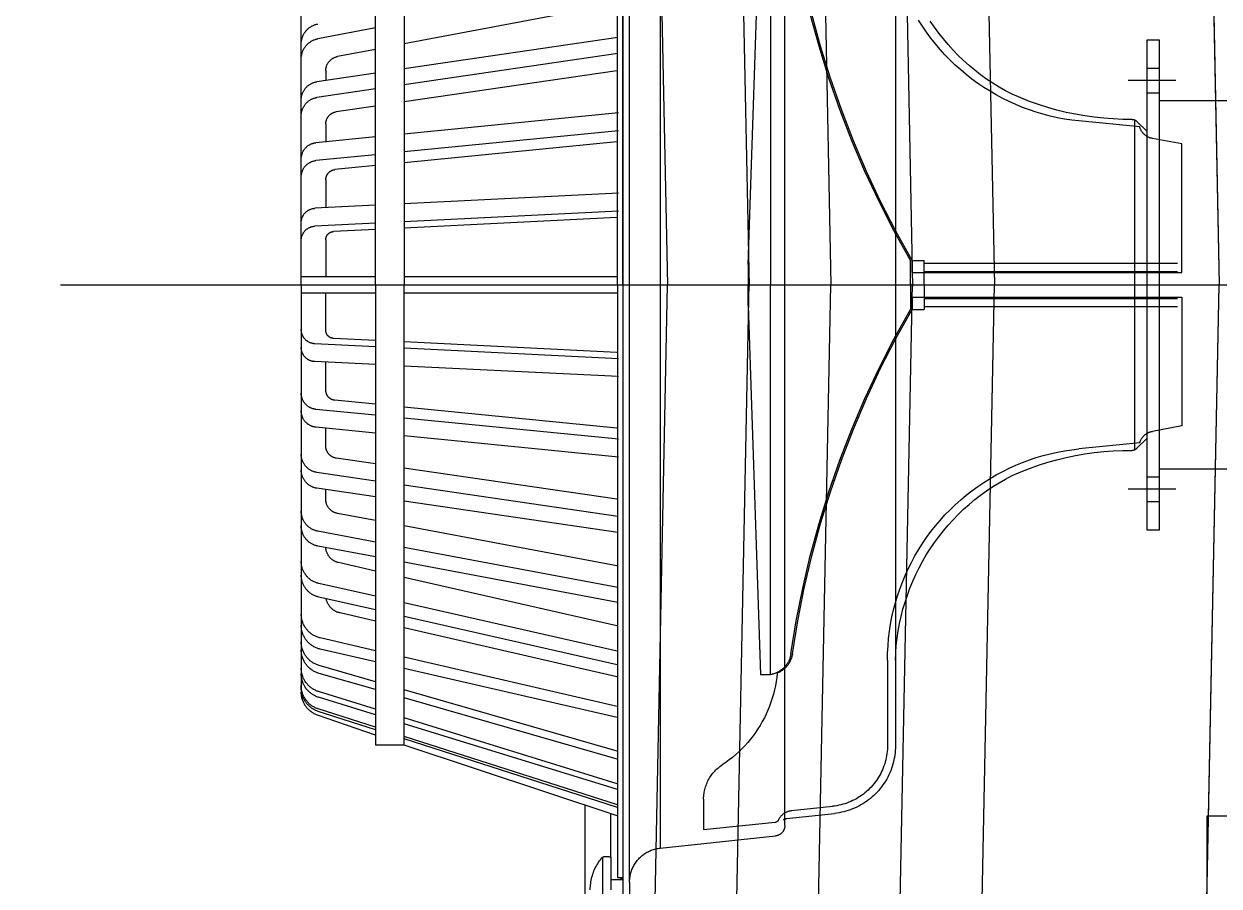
# Model space of a CAD drawing. Header units: centimetres. Extents: x 26569 to 160723, y -3143 to 14565.
# Drawn here: x 45809.12 to 45823.74, y 443.04 to 453.59 of the extents above; entities that cross this region are included whole.
import ezdxf

# ---------------------------------------------------------------- set-up
doc = ezdxf.new("R2010")
doc.units = ezdxf.units.CM
doc.header["$LTSCALE"] = 100
doc.linetypes.add('HIDDEN', pattern=[9.525, 6.35, -3.175])
for name, color, linetype in [('A-ELEV-01', 255, 'Continuous'), ('A-WALL-INSL', 249, 'Continuous'), ('A-WALL-SNWPNL', 200, 'Continuous'), ('K_TRAPEZ ÇATI', 114, 'Continuous'), ('M-PIPE', 235, 'Continuous'), ('S-STEL', 3, 'Continuous')]:
    doc.layers.add(name, color=color, linetype=linetype)
doc.linetypes.add('BATTING', pattern='A,0.00254,-2.54,[134,ltypeshp.shx,S=2.54,R=0,X=-2.54,Y=0],-5.08,[134,ltypeshp.shx,S=2.54,R=180,X=2.54,Y=0],-2.54', length=10.16254)

# ---------------------------------------------------------------- blocks, each defined once
blk = doc.blocks.new('SYPHONKES')
at = {"ltscale": 0.1}
blk.add_lwpolyline([(0, 27.038), (0, -2.482)], dxfattribs=at)
at = {"linetype": 'ByBlock', "lineweight": -2}
for points in [[(0.002, 21.149), (-9.959, 21.149)], [(-5.895, 21.149), (-5.913, 21.149), (-5.93, 21.148), (-5.947, 21.147), (-5.964, 21.144), (-5.982, 21.142), (-5.999, 21.138), (-6.015, 21.135), (-6.032, 21.13), (-6.049, 21.125), (-6.065, 21.12), (-6.081, 21.113), (-6.097, 21.107), (-6.113, 21.099), (-6.129, 21.092), (-6.144, 21.083), (-6.159, 21.074), (-6.173, 21.065), (-6.187, 21.055), (-6.201, 21.045), (-6.215, 21.034), (-6.228, 21.023), (-6.241, 21.011), (-6.253, 20.999), (-6.265, 20.986), (-6.276, 20.973), (-6.287, 20.96), (-6.298, 20.946), (-6.308, 20.932), (-6.318, 20.917), (-6.327, 20.903), (-6.335, 20.888), (-6.343, 20.872), (-6.351, 20.857), (-6.358, 20.841), (-6.364, 20.825), (-6.37, 20.808), (-6.375, 20.792), (-6.38, 20.775), (-6.384, 20.758), (-6.387, 20.741)], [(-5.531, 21.149), (-5.548, 21.149), (-5.565, 21.148), (-5.583, 21.147), (-5.6, 21.144), (-5.617, 21.142), (-5.634, 21.138), (-5.651, 21.135), (-5.668, 21.13), (-5.684, 21.125), (-5.701, 21.12), (-5.717, 21.113), (-5.733, 21.107), (-5.748, 21.099), (-5.764, 21.092), (-5.779, 21.083), (-5.794, 21.074), (-5.809, 21.065), (-5.823, 21.055), (-5.837, 21.045), (-5.85, 21.034), (-5.863, 21.023), (-5.876, 21.011), (-5.888, 20.999), (-5.9, 20.986), (-5.912, 20.973), (-5.923, 20.96), (-5.933, 20.946), (-5.943, 20.932), (-5.953, 20.917), (-5.962, 20.903), (-5.97, 20.888), (-5.979, 20.872), (-5.986, 20.857), (-5.993, 20.841), (-5.999, 20.825), (-6.005, 20.808), (-6.01, 20.792), (-6.015, 20.775), (-6.019, 20.758), (-6.023, 20.741)], [(-4.526, 21.149), (-4.541, 21.149), (-4.557, 21.148), (-4.572, 21.147), (-4.588, 21.145), (-4.603, 21.142), (-4.619, 21.139), (-4.634, 21.136), (-4.649, 21.132), (-4.664, 21.127), (-4.679, 21.122), (-4.694, 21.117), (-4.708, 21.111), (-4.722, 21.104), (-4.736, 21.097), (-4.75, 21.089), (-4.763, 21.081), (-4.777, 21.073), (-4.789, 21.064), (-4.802, 21.054), (-4.814, 21.045), (-4.826, 21.034), (-4.837, 21.024), (-4.849, 21.013), (-4.859, 21.001), (-4.87, 20.99), (-4.879, 20.977), (-4.889, 20.965), (-4.898, 20.952), (-4.907, 20.939), (-4.915, 20.926), (-4.922, 20.912), (-4.93, 20.898), (-4.936, 20.884), (-4.942, 20.87), (-4.948, 20.855), (-4.953, 20.84), (-4.958, 20.825), (-4.962, 20.81), (-4.966, 20.795), (-4.969, 20.78), (-4.971, 20.764)], [(-4.139, 21.149), (-4.155, 21.149), (-4.171, 21.148), (-4.186, 21.147), (-4.202, 21.145), (-4.217, 21.142), (-4.233, 21.139), (-4.248, 21.136), (-4.263, 21.132), (-4.278, 21.127), (-4.293, 21.122), (-4.308, 21.117), (-4.322, 21.111), (-4.336, 21.104), (-4.35, 21.097), (-4.364, 21.089), (-4.377, 21.081), (-4.39, 21.073), (-4.403, 21.064), (-4.416, 21.054), (-4.428, 21.045), (-4.44, 21.034), (-4.451, 21.024), (-4.462, 21.013), (-4.473, 21.001), (-4.483, 20.99), (-4.493, 20.977), (-4.503, 20.965), (-4.512, 20.952), (-4.52, 20.939), (-4.529, 20.926), (-4.536, 20.912), (-4.543, 20.898), (-4.55, 20.884), (-4.556, 20.87), (-4.562, 20.855), (-4.567, 20.84), (-4.572, 20.825), (-4.576, 20.81), (-4.58, 20.795), (-4.583, 20.78), (-4.585, 20.764)], [(-3.08, 21.149), (-3.094, 21.149), (-3.108, 21.148), (-3.121, 21.147), (-3.135, 21.145), (-3.148, 21.143), (-3.162, 21.141), (-3.175, 21.138), (-3.189, 21.134), (-3.202, 21.13), (-3.215, 21.126), (-3.227, 21.121), (-3.24, 21.116), (-3.253, 21.11), (-3.265, 21.104), (-3.277, 21.098), (-3.289, 21.091), (-3.3, 21.083), (-3.312, 21.076), (-3.323, 21.067), (-3.333, 21.059), (-3.344, 21.05), (-3.354, 21.041), (-3.364, 21.031), (-3.373, 21.021), (-3.383, 21.011), (-3.391, 21.001), (-3.4, 20.99), (-3.408, 20.979), (-3.416, 20.967), (-3.423, 20.956), (-3.43, 20.944), (-3.436, 20.932), (-3.442, 20.92), (-3.448, 20.907), (-3.453, 20.894), (-3.458, 20.882), (-3.462, 20.869), (-3.466, 20.855), (-3.47, 20.842), (-3.473, 20.829), (-3.475, 20.815), (-3.477, 20.802), (-3.479, 20.788)], [(-2.643, 21.149), (-2.656, 21.149), (-2.67, 21.148), (-2.684, 21.147), (-2.697, 21.145), (-2.711, 21.143), (-2.724, 21.141), (-2.738, 21.138), (-2.751, 21.134), (-2.764, 21.13), (-2.777, 21.126), (-2.79, 21.121), (-2.803, 21.116), (-2.815, 21.11), (-2.827, 21.104), (-2.839, 21.098), (-2.851, 21.091), (-2.863, 21.083), (-2.874, 21.076), (-2.885, 21.067), (-2.896, 21.059), (-2.906, 21.05), (-2.917, 21.041), (-2.926, 21.031), (-2.936, 21.021), (-2.945, 21.011), (-2.954, 21.001), (-2.962, 20.99), (-2.97, 20.979), (-2.978, 20.967), (-2.985, 20.956), (-2.992, 20.944), (-2.999, 20.932), (-3.005, 20.92), (-3.01, 20.907), (-3.016, 20.894), (-3.02, 20.882), (-3.025, 20.869), (-3.029, 20.855), (-3.032, 20.842), (-3.035, 20.829), (-3.037, 20.815), (-3.04, 20.802), (-3.041, 20.788)], [(-1.524, 21.149), (-1.536, 21.149), (-1.548, 21.148), (-1.56, 21.147), (-1.572, 21.146), (-1.584, 21.144), (-1.596, 21.142), (-1.608, 21.139), (-1.62, 21.136), (-1.631, 21.132), (-1.643, 21.128), (-1.654, 21.124), (-1.665, 21.119), (-1.676, 21.114), (-1.687, 21.109), (-1.698, 21.103), (-1.708, 21.097), (-1.718, 21.09), (-1.728, 21.084), (-1.738, 21.076), (-1.748, 21.069), (-1.757, 21.061), (-1.766, 21.053), (-1.774, 21.044), (-1.783, 21.035), (-1.791, 21.026), (-1.798, 21.017), (-1.806, 21.007), (-1.813, 20.997), (-1.819, 20.987), (-1.826, 20.977), (-1.832, 20.966), (-1.837, 20.956), (-1.843, 20.945), (-1.847, 20.934), (-1.852, 20.922), (-1.856, 20.911), (-1.86, 20.899), (-1.863, 20.888), (-1.866, 20.876), (-1.868, 20.864), (-1.87, 20.852), (-1.872, 20.84), (-1.873, 20.828), (-1.874, 20.816)], [(-1.087, 21.149), (-1.099, 21.149), (-1.111, 21.148), (-1.123, 21.147), (-1.135, 21.146), (-1.147, 21.144), (-1.159, 21.142), (-1.171, 21.139), (-1.182, 21.136), (-1.194, 21.132), (-1.205, 21.128), (-1.217, 21.124), (-1.228, 21.119), (-1.239, 21.114), (-1.25, 21.109), (-1.26, 21.103), (-1.271, 21.097), (-1.281, 21.09), (-1.291, 21.084), (-1.301, 21.076), (-1.31, 21.069), (-1.319, 21.061), (-1.328, 21.053), (-1.337, 21.044), (-1.345, 21.035), (-1.353, 21.026), (-1.361, 21.017), (-1.368, 21.007), (-1.375, 20.997), (-1.382, 20.987), (-1.388, 20.977), (-1.394, 20.966), (-1.4, 20.956), (-1.405, 20.945), (-1.41, 20.934), (-1.414, 20.922), (-1.418, 20.911), (-1.422, 20.899), (-1.425, 20.888), (-1.428, 20.876), (-1.431, 20.864), (-1.433, 20.852), (-1.434, 20.84), (-1.436, 20.828), (-1.437, 20.816)], [(-0.198, 19.332), (-0.198, 21.149)], [(0.002, 21.149), (9.963, 21.149)], [(0.202, 19.332), (0.202, 21.149)], [(1.441, 20.816), (1.44, 20.828), (1.439, 20.84), (1.437, 20.852), (1.435, 20.864), (1.432, 20.876), (1.429, 20.888), (1.426, 20.899), (1.423, 20.911), (1.418, 20.922), (1.414, 20.934), (1.409, 20.945), (1.404, 20.956), (1.398, 20.966), (1.392, 20.977), (1.386, 20.987), (1.379, 20.997), (1.372, 21.007), (1.365, 21.017), (1.357, 21.026), (1.349, 21.035), (1.341, 21.044), (1.332, 21.053), (1.323, 21.061), (1.314, 21.069), (1.305, 21.076), (1.295, 21.084), (1.285, 21.09), (1.275, 21.097), (1.264, 21.103), (1.254, 21.109), (1.243, 21.114), (1.232, 21.119), (1.221, 21.124), (1.209, 21.128), (1.198, 21.132), (1.186, 21.136), (1.175, 21.139), (1.163, 21.142), (1.151, 21.144), (1.139, 21.146), (1.127, 21.147), (1.115, 21.148), (1.103, 21.149), (1.091, 21.149)], [(1.878, 20.816), (1.877, 20.828), (1.876, 20.84), (1.874, 20.852), (1.872, 20.864), (1.87, 20.876), (1.867, 20.888), (1.864, 20.899), (1.86, 20.911), (1.856, 20.922), (1.852, 20.934), (1.847, 20.945), (1.841, 20.956), (1.836, 20.966), (1.83, 20.977), (1.824, 20.987), (1.817, 20.997), (1.81, 21.007), (1.802, 21.017), (1.795, 21.026), (1.787, 21.035), (1.778, 21.044), (1.77, 21.053), (1.761, 21.061), (1.752, 21.069), (1.742, 21.076), (1.732, 21.084), (1.722, 21.09), (1.712, 21.097), (1.702, 21.103), (1.691, 21.109), (1.68, 21.114), (1.669, 21.119), (1.658, 21.124), (1.647, 21.128), (1.635, 21.132), (1.624, 21.136), (1.612, 21.139), (1.6, 21.142), (1.588, 21.144), (1.576, 21.146), (1.564, 21.147), (1.552, 21.148), (1.54, 21.149), (1.528, 21.149)], [(3.045, 20.788), (3.044, 20.802), (3.042, 20.815), (3.039, 20.829), (3.036, 20.842), (3.033, 20.855), (3.029, 20.869), (3.024, 20.882), (3.02, 20.894), (3.014, 20.907), (3.009, 20.92), (3.003, 20.932), (2.996, 20.944), (2.989, 20.956), (2.982, 20.967), (2.974, 20.979), (2.966, 20.99), (2.958, 21.001), (2.949, 21.011), (2.94, 21.021), (2.93, 21.031), (2.921, 21.041), (2.91, 21.05), (2.9, 21.059), (2.889, 21.067), (2.878, 21.076), (2.867, 21.083), (2.855, 21.091), (2.843, 21.098), (2.831, 21.104), (2.819, 21.11), (2.807, 21.116), (2.794, 21.121), (2.781, 21.126), (2.768, 21.13), (2.755, 21.134), (2.742, 21.138), (2.728, 21.141), (2.715, 21.143), (2.701, 21.145), (2.688, 21.147), (2.674, 21.148), (2.66, 21.149), (2.647, 21.149)], [(3.482, 20.788), (3.481, 20.802), (3.479, 20.815), (3.476, 20.829), (3.473, 20.842), (3.47, 20.855), (3.466, 20.869), (3.462, 20.882), (3.457, 20.894), (3.452, 20.907), (3.446, 20.92), (3.44, 20.932), (3.434, 20.944), (3.427, 20.956), (3.419, 20.967), (3.412, 20.979), (3.404, 20.99), (3.395, 21.001), (3.386, 21.011), (3.377, 21.021), (3.368, 21.031), (3.358, 21.041), (3.348, 21.05), (3.337, 21.059), (3.327, 21.067), (3.315, 21.076), (3.304, 21.083), (3.293, 21.091), (3.281, 21.098), (3.269, 21.104), (3.256, 21.11), (3.244, 21.116), (3.231, 21.121), (3.218, 21.126), (3.205, 21.13), (3.192, 21.134), (3.179, 21.138), (3.166, 21.141), (3.152, 21.143), (3.139, 21.145), (3.125, 21.147), (3.111, 21.148), (3.098, 21.149), (3.084, 21.149)], [(4.589, 20.764), (4.586, 20.78), (4.583, 20.795), (4.58, 20.81), (4.576, 20.825), (4.571, 20.84), (4.566, 20.855), (4.56, 20.87), (4.554, 20.884), (4.547, 20.898), (4.54, 20.912), (4.532, 20.926), (4.524, 20.939), (4.516, 20.952), (4.507, 20.965), (4.497, 20.977), (4.487, 20.99), (4.477, 21.001), (4.466, 21.013), (4.455, 21.024), (4.444, 21.034), (4.432, 21.045), (4.42, 21.054), (4.407, 21.064), (4.394, 21.073), (4.381, 21.081), (4.368, 21.089), (4.354, 21.097), (4.34, 21.104), (4.326, 21.111), (4.311, 21.117), (4.297, 21.122), (4.282, 21.127), (4.267, 21.132), (4.252, 21.136), (4.237, 21.139), (4.221, 21.142), (4.206, 21.145), (4.19, 21.147), (4.175, 21.148), (4.159, 21.149), (4.143, 21.149)], [(4.975, 20.764), (4.973, 20.78), (4.97, 20.795), (4.966, 20.81), (4.962, 20.825), (4.957, 20.84), (4.952, 20.855), (4.946, 20.87), (4.94, 20.884), (4.934, 20.898), (4.926, 20.912), (4.919, 20.926), (4.911, 20.939), (4.902, 20.952), (4.893, 20.965), (4.884, 20.977), (4.874, 20.99), (4.863, 21.001), (4.853, 21.013), (4.841, 21.024), (4.83, 21.034), (4.818, 21.045), (4.806, 21.054), (4.793, 21.064), (4.781, 21.073), (4.767, 21.081), (4.754, 21.089), (4.74, 21.097), (4.726, 21.104), (4.712, 21.111), (4.698, 21.117), (4.683, 21.122), (4.668, 21.127), (4.653, 21.132), (4.638, 21.136), (4.623, 21.139), (4.608, 21.142), (4.592, 21.145), (4.576, 21.147), (4.561, 21.148), (4.545, 21.149), (4.53, 21.149)], [(6.026, 20.741), (6.023, 20.758), (6.019, 20.775), (6.014, 20.792), (6.009, 20.808), (6.003, 20.825), (5.997, 20.841), (5.99, 20.857), (5.982, 20.872), (5.974, 20.888), (5.966, 20.903), (5.957, 20.917), (5.947, 20.932), (5.937, 20.946), (5.927, 20.96), (5.916, 20.973), (5.904, 20.986), (5.892, 20.999), (5.88, 21.011), (5.867, 21.023), (5.854, 21.034), (5.841, 21.045), (5.827, 21.055), (5.812, 21.065), (5.798, 21.074), (5.783, 21.083), (5.768, 21.092), (5.752, 21.099), (5.737, 21.107), (5.721, 21.113), (5.704, 21.12), (5.688, 21.125), (5.671, 21.13), (5.655, 21.135), (5.638, 21.138), (5.621, 21.142), (5.604, 21.144), (5.586, 21.147), (5.569, 21.148), (5.552, 21.149), (5.535, 21.149)], [(6.391, 20.741), (6.388, 20.758), (6.384, 20.775), (6.379, 20.792), (6.374, 20.808), (6.368, 20.825), (6.362, 20.841), (6.355, 20.857), (6.347, 20.872), (6.339, 20.888), (6.331, 20.903), (6.322, 20.917), (6.312, 20.932), (6.302, 20.946), (6.291, 20.96), (6.28, 20.973), (6.269, 20.986), (6.257, 20.999), (6.245, 21.011), (6.232, 21.023), (6.219, 21.034), (6.205, 21.045), (6.191, 21.055), (6.177, 21.065), (6.163, 21.074), (6.148, 21.083), (6.133, 21.092), (6.117, 21.099), (6.101, 21.107), (6.085, 21.113), (6.069, 21.12), (6.053, 21.125), (6.036, 21.13), (6.019, 21.135), (6.003, 21.138), (5.986, 21.142), (5.968, 21.144), (5.951, 21.147), (5.934, 21.148), (5.917, 21.149), (5.899, 21.149)], [(7.304, 20.721), (7.3, 20.739), (7.295, 20.758), (7.289, 20.776), (7.283, 20.794), (7.275, 20.811), (7.268, 20.829), (7.26, 20.846), (7.251, 20.863), (7.241, 20.879), (7.231, 20.895), (7.221, 20.911), (7.21, 20.927), (7.198, 20.942), (7.186, 20.956), (7.174, 20.971), (7.16, 20.984), (7.147, 20.998), (7.133, 21.011), (7.118, 21.023), (7.104, 21.035), (7.088, 21.046), (7.073, 21.057), (7.057, 21.067), (7.04, 21.077), (7.024, 21.086), (7.007, 21.095), (6.989, 21.103), (6.972, 21.11), (6.954, 21.117), (6.936, 21.123), (6.918, 21.128), (6.899, 21.133), (6.881, 21.137), (6.862, 21.141), (6.843, 21.144), (6.825, 21.146), (6.806, 21.148), (6.787, 21.149), (6.768, 21.149)], [(7.637, 20.721), (7.632, 20.739), (7.627, 20.757), (7.621, 20.776), (7.615, 20.793), (7.608, 20.811), (7.6, 20.829), (7.592, 20.846), (7.583, 20.863), (7.574, 20.879), (7.564, 20.895), (7.553, 20.911), (7.542, 20.927), (7.531, 20.942), (7.518, 20.956), (7.506, 20.971), (7.493, 20.984), (7.479, 20.998), (7.465, 21.011), (7.451, 21.023), (7.436, 21.035), (7.421, 21.046), (7.405, 21.057), (7.389, 21.067), (7.373, 21.077), (7.356, 21.086), (7.339, 21.095), (7.322, 21.103), (7.304, 21.11), (7.286, 21.117), (7.268, 21.123), (7.25, 21.128), (7.232, 21.133), (7.213, 21.137), (7.195, 21.141), (7.176, 21.144), (7.157, 21.146), (7.138, 21.148), (7.119, 21.149), (7.1, 21.149)], [(8.639, 20.683), (8.634, 20.704), (8.628, 20.723), (8.621, 20.743), (8.614, 20.763), (8.607, 20.782), (8.598, 20.801), (8.589, 20.819), (8.58, 20.838), (8.569, 20.856), (8.559, 20.873), (8.547, 20.891), (8.535, 20.907), (8.522, 20.924), (8.509, 20.94), (8.495, 20.955), (8.481, 20.97), (8.466, 20.985), (8.451, 20.999), (8.435, 21.012), (8.419, 21.025), (8.402, 21.037), (8.385, 21.049), (8.368, 21.06), (8.35, 21.071), (8.332, 21.081), (8.313, 21.09), (8.295, 21.099), (8.276, 21.107), (8.256, 21.114), (8.237, 21.121), (8.217, 21.127), (8.197, 21.132), (8.177, 21.136), (8.156, 21.14), (8.136, 21.144), (8.115, 21.146), (8.095, 21.148), (8.074, 21.149), (8.053, 21.149)], [(8.912, 20.683), (8.907, 20.704), (8.902, 20.723), (8.895, 20.743), (8.888, 20.763), (8.88, 20.782), (8.872, 20.801), (8.863, 20.819), (8.853, 20.838), (8.843, 20.856), (8.832, 20.873), (8.821, 20.89), (8.809, 20.907), (8.796, 20.924), (8.783, 20.94), (8.769, 20.955), (8.755, 20.97), (8.74, 20.985), (8.725, 20.999), (8.709, 21.012), (8.693, 21.025), (8.676, 21.037), (8.659, 21.049), (8.642, 21.06), (8.624, 21.071), (8.606, 21.081), (8.587, 21.09), (8.568, 21.099), (8.549, 21.107), (8.53, 21.114), (8.51, 21.121), (8.491, 21.127), (8.471, 21.132), (8.45, 21.136), (8.43, 21.14), (8.41, 21.144), (8.389, 21.146), (8.368, 21.148), (8.348, 21.149), (8.327, 21.149)], [(9.312, 20.714), (9.306, 20.734), (9.299, 20.754), (9.291, 20.774), (9.283, 20.793), (9.274, 20.812), (9.265, 20.831), (9.255, 20.849), (9.244, 20.867), (9.232, 20.885), (9.22, 20.902), (9.208, 20.918), (9.195, 20.935), (9.181, 20.951), (9.167, 20.966), (9.152, 20.981), (9.136, 20.995), (9.121, 21.009), (9.104, 21.022), (9.088, 21.035), (9.07, 21.047), (9.053, 21.058), (9.035, 21.069), (9.017, 21.079), (8.998, 21.088), (8.979, 21.097), (8.96, 21.105), (8.94, 21.113), (8.92, 21.12), (8.9, 21.126), (8.88, 21.131), (8.859, 21.136), (8.839, 21.14), (8.818, 21.143), (8.797, 21.146), (8.777, 21.148), (8.756, 21.149), (8.735, 21.149)], [(9.507, 20.714), (9.501, 20.734), (9.494, 20.754), (9.487, 20.774), (9.478, 20.793), (9.47, 20.812), (9.46, 20.831), (9.45, 20.849), (9.439, 20.867), (9.428, 20.885), (9.416, 20.902), (9.403, 20.918), (9.39, 20.935), (9.376, 20.951), (9.362, 20.966), (9.347, 20.981), (9.332, 20.995), (9.316, 21.009), (9.299, 21.022), (9.283, 21.035), (9.266, 21.047), (9.248, 21.058), (9.23, 21.069), (9.212, 21.079), (9.193, 21.088), (9.174, 21.097), (9.155, 21.105), (9.135, 21.113), (9.115, 21.12), (9.095, 21.126), (9.075, 21.131), (9.055, 21.136), (9.034, 21.14), (9.013, 21.143), (8.993, 21.146), (8.972, 21.148), (8.951, 21.149), (8.93, 21.149)], [(9.95, 20.726), (9.944, 20.745), (9.937, 20.765), (9.929, 20.784), (9.92, 20.803), (9.911, 20.821), (9.902, 20.839), (9.891, 20.857), (9.881, 20.875), (9.869, 20.892), (9.857, 20.909), (9.844, 20.925), (9.831, 20.941), (9.817, 20.956), (9.803, 20.971), (9.788, 20.986), (9.773, 21), (9.757, 21.013), (9.741, 21.026), (9.725, 21.038), (9.708, 21.05), (9.69, 21.061), (9.672, 21.071), (9.654, 21.081), (9.636, 21.09), (9.617, 21.099), (9.598, 21.107), (9.579, 21.114), (9.559, 21.121), (9.539, 21.127), (9.519, 21.132), (9.499, 21.136), (9.479, 21.14), (9.459, 21.144), (9.438, 21.146), (9.418, 21.148), (9.397, 21.149), (9.376, 21.149)], [(10.09, 20.726), (10.084, 20.745), (10.076, 20.765), (10.069, 20.784), (10.06, 20.803), (10.051, 20.821), (10.042, 20.84), (10.031, 20.857), (10.02, 20.875), (10.009, 20.892), (9.997, 20.909), (9.984, 20.925), (9.971, 20.941), (9.957, 20.956), (9.943, 20.971), (9.928, 20.986), (9.913, 21), (9.897, 21.013), (9.881, 21.026), (9.864, 21.038), (9.847, 21.05), (9.83, 21.061), (9.812, 21.071), (9.794, 21.081), (9.776, 21.09), (9.757, 21.099), (9.738, 21.107), (9.718, 21.114), (9.699, 21.121), (9.679, 21.127), (9.659, 21.132), (9.639, 21.136), (9.619, 21.14), (9.598, 21.144), (9.578, 21.146), (9.557, 21.148), (9.537, 21.149), (9.516, 21.149)], [(10.375, 20.732), (10.368, 20.752), (10.361, 20.771), (10.353, 20.79), (10.345, 20.808), (10.336, 20.826), (10.326, 20.844), (10.315, 20.862), (10.304, 20.879), (10.293, 20.896), (10.281, 20.913), (10.268, 20.929), (10.255, 20.944), (10.241, 20.96), (10.227, 20.974), (10.212, 20.988), (10.197, 21.002), (10.181, 21.015), (10.165, 21.028), (10.149, 21.04), (10.132, 21.051), (10.114, 21.062), (10.097, 21.073), (10.079, 21.082), (10.06, 21.091), (10.042, 21.1), (10.023, 21.108), (10.004, 21.115), (9.984, 21.121), (9.965, 21.127), (9.945, 21.132), (9.925, 21.137), (9.905, 21.141), (9.885, 21.144), (9.864, 21.146), (9.844, 21.148), (9.824, 21.149), (9.803, 21.149)], [(10.435, 20.732), (10.428, 20.752), (10.421, 20.771), (10.413, 20.79), (10.405, 20.808), (10.396, 20.826), (10.386, 20.844), (10.375, 20.862), (10.364, 20.879), (10.353, 20.896), (10.341, 20.913), (10.328, 20.929), (10.315, 20.944), (10.301, 20.959), (10.287, 20.974), (10.272, 20.988), (10.257, 21.002), (10.241, 21.015), (10.225, 21.028), (10.209, 21.04), (10.192, 21.051), (10.174, 21.062), (10.157, 21.073), (10.139, 21.082), (10.12, 21.091), (10.102, 21.1), (10.083, 21.108), (10.064, 21.115), (10.044, 21.121), (10.025, 21.127), (10.005, 21.132), (9.985, 21.137), (9.965, 21.141), (9.945, 21.144), (9.924, 21.146), (9.904, 21.148), (9.884, 21.149), (9.863, 21.149)], [(10.527, 20.754), (10.52, 20.774), (10.512, 20.793), (10.503, 20.812), (10.493, 20.831), (10.483, 20.849), (10.472, 20.867), (10.461, 20.884), (10.449, 20.902), (10.436, 20.918), (10.423, 20.935), (10.409, 20.95), (10.395, 20.966), (10.38, 20.981), (10.365, 20.995), (10.349, 21.009), (10.333, 21.022), (10.316, 21.035), (10.299, 21.047), (10.281, 21.058), (10.263, 21.069), (10.245, 21.079), (10.226, 21.088), (10.207, 21.097), (10.188, 21.105), (10.168, 21.113), (10.149, 21.12), (10.129, 21.126), (10.108, 21.131), (10.088, 21.136), (10.067, 21.14), (10.047, 21.143), (10.026, 21.146), (10.005, 21.148), (9.984, 21.149), (9.963, 21.149)], [(-3.622, 19.332), (-3.479, 20.788)], [(-3.185, 19.332), (-3.041, 20.788)], [(-1.947, 19.332), (-1.874, 20.816)], [(-1.51, 19.332), (-1.437, 20.816)], [(1.514, 19.332), (1.441, 20.816)], [(1.951, 19.332), (1.878, 20.816)], [(3.189, 19.332), (3.045, 20.788)], [(3.626, 19.332), (3.483, 20.788)], [(-6.288, 19.332), (-6.022, 20.741)], [(-5.243, 20.549), (-5.255, 20.548), (-5.268, 20.548), (-5.28, 20.547), (-5.292, 20.545), (-5.304, 20.543), (-5.316, 20.541), (-5.327, 20.538), (-5.339, 20.535), (-5.351, 20.532), (-5.362, 20.528), (-5.374, 20.524), (-5.385, 20.519), (-5.396, 20.514), (-5.407, 20.508), (-5.417, 20.502), (-5.428, 20.496), (-5.438, 20.49), (-5.448, 20.483), (-5.457, 20.475), (-5.467, 20.468), (-5.476, 20.46), (-5.485, 20.452), (-5.494, 20.443), (-5.502, 20.434), (-5.51, 20.425), (-5.518, 20.416), (-5.525, 20.406), (-5.532, 20.396), (-5.539, 20.386), (-5.545, 20.376), (-5.551, 20.365), (-5.557, 20.355), (-5.562, 20.344), (-5.567, 20.333), (-5.571, 20.321), (-5.575, 20.31), (-5.579, 20.298), (-5.582, 20.287), (-5.585, 20.275), (-5.588, 20.263)], [(-5.243, 20.549), (-5.003, 20.549)], [(-5.182, 19.332), (-4.971, 20.764)], [(-4.795, 19.332), (-4.585, 20.764)], [(-3.938, 20.549), (-3.949, 20.548), (-3.959, 20.548), (-3.97, 20.547), (-3.98, 20.546), (-3.99, 20.544), (-4, 20.542), (-4.011, 20.54), (-4.021, 20.537), (-4.031, 20.534), (-4.041, 20.531), (-4.05, 20.527), (-4.06, 20.523), (-4.069, 20.518), (-4.079, 20.514), (-4.088, 20.509), (-4.097, 20.503), (-4.106, 20.498), (-4.114, 20.492), (-4.123, 20.485), (-4.131, 20.479), (-4.139, 20.472), (-4.146, 20.465), (-4.154, 20.458), (-4.161, 20.45), (-4.168, 20.442), (-4.174, 20.434), (-4.181, 20.426), (-4.187, 20.417), (-4.192, 20.408), (-4.198, 20.4), (-4.203, 20.39), (-4.208, 20.381), (-4.212, 20.372), (-4.216, 20.362), (-4.22, 20.352), (-4.223, 20.343), (-4.226, 20.333), (-4.229, 20.323), (-4.232, 20.312), (-4.234, 20.302), (-4.235, 20.292)], [(-3.938, 20.549), (-3.496, 20.549)], [(-2.571, 20.549), (-2.58, 20.548), (-2.588, 20.548), (-2.597, 20.547), (-2.605, 20.546), (-2.614, 20.545), (-2.622, 20.543), (-2.63, 20.541), (-2.639, 20.539), (-2.647, 20.537), (-2.655, 20.534), (-2.663, 20.531), (-2.671, 20.528), (-2.679, 20.524), (-2.687, 20.52), (-2.694, 20.516), (-2.701, 20.512), (-2.709, 20.507), (-2.716, 20.503), (-2.723, 20.497), (-2.729, 20.492), (-2.736, 20.487), (-2.742, 20.481), (-2.748, 20.475), (-2.754, 20.469), (-2.76, 20.462), (-2.766, 20.456), (-2.771, 20.449), (-2.776, 20.442), (-2.781, 20.435), (-2.785, 20.428), (-2.79, 20.42), (-2.794, 20.413), (-2.797, 20.405), (-2.801, 20.397), (-2.804, 20.389), (-2.807, 20.381), (-2.81, 20.373), (-2.812, 20.365), (-2.814, 20.357), (-2.816, 20.348), (-2.818, 20.34), (-2.819, 20.331), (-2.82, 20.323)], [(-2.571, 20.549), (-1.886, 20.549)], [(-1.106, 20.549), (-1.112, 20.548), (-1.119, 20.548), (-1.126, 20.548), (-1.133, 20.547), (-1.14, 20.546), (-1.147, 20.544), (-1.154, 20.543), (-1.16, 20.541), (-1.167, 20.539), (-1.173, 20.537), (-1.18, 20.534), (-1.186, 20.532), (-1.193, 20.529), (-1.199, 20.526), (-1.205, 20.522), (-1.211, 20.519), (-1.217, 20.515), (-1.222, 20.511), (-1.228, 20.507), (-1.233, 20.503), (-1.238, 20.498), (-1.244, 20.493), (-1.249, 20.489), (-1.253, 20.484), (-1.258, 20.478), (-1.262, 20.473), (-1.266, 20.467), (-1.27, 20.462), (-1.274, 20.456), (-1.278, 20.45), (-1.281, 20.444), (-1.285, 20.438), (-1.288, 20.432), (-1.29, 20.425), (-1.293, 20.419), (-1.295, 20.412), (-1.297, 20.406), (-1.299, 20.399), (-1.301, 20.393), (-1.302, 20.386), (-1.303, 20.379), (-1.304, 20.372), (-1.305, 20.365), (-1.305, 20.358)], [(-1.106, 20.549), (-0.203, 20.549)], [(1.11, 20.549), (0.21, 20.549)], [(1.31, 20.358), (1.309, 20.365), (1.308, 20.372), (1.307, 20.379), (1.306, 20.386), (1.305, 20.393), (1.303, 20.399), (1.301, 20.406), (1.299, 20.412), (1.297, 20.419), (1.294, 20.425), (1.292, 20.432), (1.289, 20.438), (1.285, 20.444), (1.282, 20.45), (1.278, 20.456), (1.275, 20.462), (1.271, 20.467), (1.266, 20.473), (1.262, 20.478), (1.257, 20.484), (1.253, 20.489), (1.248, 20.493), (1.243, 20.498), (1.237, 20.503), (1.232, 20.507), (1.226, 20.511), (1.221, 20.515), (1.215, 20.519), (1.209, 20.522), (1.203, 20.526), (1.197, 20.529), (1.19, 20.532), (1.184, 20.534), (1.177, 20.537), (1.171, 20.539), (1.164, 20.541), (1.158, 20.543), (1.151, 20.544), (1.144, 20.546), (1.137, 20.547), (1.13, 20.548), (1.123, 20.548), (1.116, 20.548), (1.11, 20.549)], [(2.575, 20.549), (1.889, 20.549)], [(2.824, 20.323), (2.823, 20.331), (2.822, 20.34), (2.82, 20.348), (2.818, 20.357), (2.816, 20.365), (2.814, 20.373), (2.811, 20.381), (2.808, 20.389), (2.805, 20.397), (2.801, 20.405), (2.798, 20.413), (2.794, 20.42), (2.789, 20.428), (2.785, 20.435), (2.78, 20.442), (2.775, 20.449), (2.77, 20.456), (2.764, 20.462), (2.758, 20.469), (2.752, 20.475), (2.746, 20.481), (2.74, 20.487), (2.733, 20.492), (2.727, 20.497), (2.72, 20.503), (2.713, 20.507), (2.705, 20.512), (2.698, 20.516), (2.691, 20.52), (2.683, 20.524), (2.675, 20.528), (2.667, 20.531), (2.659, 20.534), (2.651, 20.537), (2.643, 20.539), (2.635, 20.541), (2.626, 20.543), (2.618, 20.545), (2.609, 20.546), (2.601, 20.547), (2.592, 20.548), (2.584, 20.548), (2.575, 20.549)], [(3.942, 20.549), (3.5, 20.549)], [(4.239, 20.292), (4.238, 20.302), (4.236, 20.312), (4.233, 20.323), (4.231, 20.333), (4.227, 20.343), (4.224, 20.352), (4.22, 20.362), (4.216, 20.372), (4.212, 20.381), (4.207, 20.39), (4.202, 20.4), (4.196, 20.408), (4.191, 20.417), (4.185, 20.426), (4.178, 20.434), (4.172, 20.442), (4.165, 20.45), (4.158, 20.458), (4.15, 20.465), (4.143, 20.472), (4.135, 20.479), (4.127, 20.485), (4.118, 20.492), (4.11, 20.498), (4.101, 20.503), (4.092, 20.509), (4.083, 20.514), (4.073, 20.518), (4.064, 20.523), (4.054, 20.527), (4.045, 20.531), (4.035, 20.534), (4.025, 20.537), (4.015, 20.54), (4.004, 20.542), (3.994, 20.544), (3.984, 20.546), (3.974, 20.547), (3.963, 20.548), (3.953, 20.548), (3.942, 20.549)], [(4.799, 19.332), (4.589, 20.764)], [(5.185, 19.332), (4.975, 20.764)], [(5.247, 20.549), (5.007, 20.549)], [(5.592, 20.263), (5.589, 20.275), (5.586, 20.287), (5.583, 20.298), (5.579, 20.31), (5.575, 20.321), (5.571, 20.333), (5.566, 20.344), (5.561, 20.355), (5.555, 20.365), (5.549, 20.376), (5.543, 20.386), (5.536, 20.396), (5.529, 20.406), (5.522, 20.416), (5.514, 20.425), (5.506, 20.434), (5.498, 20.443), (5.489, 20.452), (5.48, 20.46), (5.471, 20.468), (5.462, 20.475), (5.452, 20.483), (5.442, 20.49), (5.432, 20.496), (5.421, 20.502), (5.411, 20.508), (5.4, 20.514), (5.389, 20.519), (5.378, 20.524), (5.366, 20.528), (5.355, 20.532), (5.343, 20.535), (5.331, 20.538), (5.32, 20.541), (5.308, 20.543), (5.296, 20.545), (5.284, 20.547), (5.272, 20.548), (5.259, 20.548), (5.247, 20.549)], [(6.292, 19.332), (6.026, 20.741)], [(6.656, 19.332), (6.391, 20.741)], [(6.796, 20.237), (6.792, 20.25), (6.789, 20.263), (6.784, 20.276), (6.78, 20.289), (6.775, 20.302), (6.769, 20.314), (6.764, 20.327), (6.757, 20.339), (6.751, 20.351), (6.743, 20.362), (6.736, 20.374), (6.728, 20.385), (6.72, 20.396), (6.711, 20.406), (6.702, 20.417), (6.693, 20.427), (6.683, 20.436), (6.673, 20.446), (6.663, 20.455), (6.652, 20.463), (6.641, 20.471), (6.63, 20.479), (6.619, 20.487), (6.607, 20.494), (6.595, 20.501), (6.583, 20.507), (6.571, 20.513), (6.558, 20.518), (6.546, 20.523), (6.533, 20.528), (6.52, 20.532), (6.507, 20.536), (6.493, 20.539), (6.48, 20.542), (6.467, 20.544), (6.453, 20.546), (6.439, 20.547), (6.426, 20.548)], [(7.62, 19.332), (7.304, 20.721)], [(7.953, 19.332), (7.637, 20.721)], [(8.028, 20.199), (8.025, 20.214), (8.02, 20.229), (8.015, 20.244), (8.01, 20.259), (8.004, 20.274), (7.998, 20.288), (7.991, 20.302), (7.984, 20.316), (7.976, 20.33), (7.967, 20.343), (7.959, 20.356), (7.949, 20.369), (7.94, 20.381), (7.93, 20.393), (7.919, 20.405), (7.908, 20.416), (7.897, 20.427), (7.886, 20.438), (7.874, 20.448), (7.861, 20.457), (7.848, 20.467), (7.836, 20.475), (7.822, 20.484), (7.809, 20.492), (7.795, 20.499), (7.781, 20.506), (7.766, 20.512), (7.752, 20.518), (7.737, 20.524), (7.722, 20.529), (7.707, 20.533), (7.692, 20.537), (7.677, 20.54)], [(8.95, 19.332), (8.638, 20.683)], [(9.224, 19.332), (8.912, 20.683)], [(9.709, 19.332), (9.312, 20.714)], [(9.904, 19.332), (9.507, 20.714)], [(10.38, 19.332), (9.95, 20.726)], [(10.52, 19.332), (10.09, 20.726)], [(10.825, 19.332), (10.375, 20.732)], [(10.884, 19.332), (10.435, 20.732)], [(11.017, 19.334), (10.527, 20.754)], [(-5.763, 19.332), (-5.588, 20.263)], [(-4.376, 19.332), (-4.235, 20.292)], [(-2.918, 19.332), (-2.82, 20.323)], [(-1.356, 19.332), (-1.306, 20.358)], [(1.36, 19.332), (1.309, 20.358)], [(2.922, 19.332), (2.824, 20.323)], [(4.38, 19.332), (4.239, 20.292)], [(5.767, 19.332), (5.592, 20.263)], [(7.001, 19.332), (6.796, 20.237)], [(8.228, 19.332), (8.028, 20.199)], [(0.002, 19.332), (-11.256, 19.332)], [(0.002, 19.332), (11.26, 19.332)], [(11.26, 18.631), (11.26, 19.332)], [(-11.256, 18.631), (0.002, 18.631)], [(-6.874, 13.423), (-5.895, 18.631)], [(-6.051, 13.404), (-5.284, 18.631)], [(-5.665, 13.404), (-4.898, 18.631)], [(-5.242, 13.423), (-4.479, 18.631)], [(-4.209, 13.383), (-3.691, 18.631)], [(-3.772, 13.383), (-3.254, 18.631)], [(-3.5, 13.423), (-2.987, 18.631)], [(-2.241, 13.383), (-1.982, 18.631)], [(-1.803, 13.383), (-1.544, 18.631)], [(-1.647, 13.423), (-1.391, 18.631)], [(-0.198, 13.41), (-0.198, 18.631)], [(11.26, 18.631), (0.002, 18.631)], [(0.202, 13.41), (0.202, 18.631)], [(1.651, 13.423), (1.394, 18.631)], [(1.807, 13.383), (1.548, 18.631)], [(2.245, 13.383), (1.986, 18.631)], [(3.504, 13.423), (2.991, 18.631)], [(3.776, 13.383), (3.258, 18.631)], [(4.213, 13.383), (3.695, 18.631)], [(5.246, 13.423), (4.483, 18.631)], [(5.669, 13.404), (4.902, 18.631)], [(6.055, 13.404), (5.288, 18.631)], [(6.878, 13.423), (5.898, 18.631)], [(7.407, 13.404), (6.424, 18.631)], [(7.772, 13.404), (6.788, 18.631)], [(8.343, 13.423), (7.16, 18.631)], [(8.966, 13.416), (7.78, 18.631)], [(9.297, 13.416), (8.112, 18.631)], [(9.588, 13.423), (8.389, 18.631)], [(10.313, 13.416), (9.111, 18.631)], [(10.586, 13.416), (9.385, 18.631)], [(11.406, 13.416), (9.91, 18.631)], [(11.601, 13.416), (10.105, 18.631)], [(12.207, 13.416), (10.597, 18.631)], [(12.348, 13.413), (10.737, 18.631)], [(12.725, 13.413), (11.05, 18.631)], [(12.784, 13.413), (11.109, 18.631)], [(12.99, 13.415), (11.259, 18.634)], [(12.723, 14.211), (16.557, 14.211)], [(14.803, 14.076), (14.763, 14.075), (14.724, 14.074), (14.684, 14.071), (14.645, 14.066), (14.605, 14.061), (14.566, 14.054), (14.527, 14.045), (14.489, 14.036), (14.45, 14.025), (14.413, 14.013), (14.375, 14), (14.338, 13.985), (14.302, 13.969), (14.266, 13.952), (14.231, 13.934), (14.196, 13.915), (14.162, 13.894), (14.129, 13.873), (14.096, 13.85), (14.064, 13.826), (14.033, 13.801), (14.003, 13.776)], [(14.003, 13.776), (14, 13.767), (13.997, 13.759), (13.994, 13.75), (13.992, 13.742), (13.989, 13.733), (13.988, 13.724), (13.986, 13.716), (13.985, 13.707), (13.984, 13.698), (13.983, 13.689), (13.983, 13.68), (13.983, 13.671), (13.983, 13.662), (13.984, 13.653), (13.985, 13.644), (13.986, 13.636), (13.988, 13.627), (13.989, 13.618), (13.992, 13.609), (13.994, 13.601), (13.997, 13.592), (14, 13.584), (14.003, 13.576)], [(14.003, 13.776), (15.603, 13.776)], [(14, 13.576), (12.934, 13.576)], [(14.003, 13.576), (14.803, 13.576)], [(14.553, 13.576), (14.553, 13.276)], [(-20.214, 13.276), (19.882, 13.276)], [(0.002, 13.41), (-14.498, 13.41)], [(0.002, 13.276), (-14.498, 13.276)], [(0.002, 13.41), (14.502, 13.41)], [(0.002, 13.276), (14.502, 13.276)], [(13.134, 13.41), (13.194, 13.41)], [(14.502, 13.41), (14.502, 13.276)], [(14.553, 13.327), (14.551, 13.327), (14.55, 13.327), (14.548, 13.326), (14.546, 13.326), (14.544, 13.326), (14.543, 13.326), (14.541, 13.325), (14.539, 13.325), (14.538, 13.324), (14.536, 13.324), (14.534, 13.323), (14.533, 13.322), (14.531, 13.322), (14.53, 13.321), (14.528, 13.32), (14.526, 13.319), (14.525, 13.318), (14.524, 13.317), (14.522, 13.316), (14.521, 13.315), (14.519, 13.314), (14.518, 13.313), (14.517, 13.312), (14.516, 13.31), (14.515, 13.309), (14.513, 13.308), (14.512, 13.306), (14.511, 13.305), (14.51, 13.304), (14.509, 13.302), (14.508, 13.301), (14.508, 13.299), (14.507, 13.298), (14.506, 13.296), (14.505, 13.294), (14.505, 13.293), (14.504, 13.291), (14.504, 13.289), (14.503, 13.288), (14.503, 13.286), (14.503, 13.284), (14.502, 13.283), (14.502, 13.281), (14.502, 13.279), (14.502, 13.277), (14.502, 13.276)], [(14.612, 13.115), (-19.986, 13.116)], [(14.616, 13.115), (14.588, 13.115), (14.559, 13.113), (14.53, 13.111), (14.502, 13.108), (14.474, 13.103), (14.445, 13.098), (14.418, 13.092), (14.39, 13.084), (14.362, 13.076), (14.335, 13.067), (14.308, 13.057), (14.282, 13.046), (14.256, 13.034), (14.23, 13.021), (14.205, 13.008), (14.18, 12.993), (14.156, 12.978), (14.132, 12.962), (14.109, 12.945), (14.086, 12.927), (14.064, 12.909), (14.043, 12.89), (14.022, 12.87), (14.003, 12.849), (13.983, 12.828), (13.965, 12.806), (13.947, 12.784), (13.93, 12.76), (13.914, 12.737), (13.899, 12.713), (13.884, 12.688), (13.87, 12.663), (13.858, 12.637), (13.846, 12.611), (13.835, 12.584), (13.825, 12.558), (13.815, 12.53), (13.807, 12.503), (13.8, 12.475), (13.793, 12.447), (13.788, 12.419), (13.784, 12.391), (13.78, 12.362)], [(14.612, 13.115), (19.986, 13.116)], [(-13.776, 12.362), (13.78, 12.362)], [(13.78, 12.362), (13.484, 9.545)], [(12.582, 11.301), (12.548, 11.301), (12.514, 11.299), (12.479, 11.296), (12.445, 11.292), (12.412, 11.287), (12.378, 11.28), (12.345, 11.273), (12.312, 11.264), (12.279, 11.254), (12.246, 11.243), (12.214, 11.231), (12.183, 11.218), (12.152, 11.204), (12.121, 11.189), (12.091, 11.173), (12.061, 11.155), (12.033, 11.137), (12.004, 11.118), (11.977, 11.098), (11.95, 11.076), (11.924, 11.054), (11.898, 11.031), (11.874, 11.008), (11.85, 10.983), (11.827, 10.958), (11.805, 10.931), (11.784, 10.904), (11.764, 10.877), (11.745, 10.848)], [(12.582, 11.301), (13.336, 11.301)], [(13.152, 9.552), (13.336, 11.301)], [(9.5, 9.501), (9.604, 9.512), (9.707, 9.527), (9.809, 9.545), (9.911, 9.567), (10.012, 9.592), (10.112, 9.621), (10.211, 9.653), (10.309, 9.689), (10.406, 9.728), (10.501, 9.771), (10.595, 9.816), (10.687, 9.865), (10.777, 9.917), (10.865, 9.972), (10.952, 10.031), (11.036, 10.092), (11.118, 10.156), (11.198, 10.223), (11.276, 10.292), (11.351, 10.364), (11.423, 10.439), (11.493, 10.517), (11.56, 10.596), (11.625, 10.678), (11.686, 10.762), (11.745, 10.848)], [(-0.5, 10.212), (-9.534, 9.912)], [(-0.5, 10.212), (0, 10.212)], [(0.5, 10.212), (0, 10.212)], [(0.5, 10.212), (9.534, 9.912)], [(-9.534, 9.662), (0, 9.662)], [(9.534, 9.662), (0, 9.662)], [(9.027, 9.165), (9.047, 9.169), (9.068, 9.173), (9.088, 9.177), (9.107, 9.183), (9.127, 9.189), (9.146, 9.195), (9.165, 9.203), (9.184, 9.211), (9.203, 9.219), (9.221, 9.228), (9.239, 9.238), (9.257, 9.249), (9.274, 9.26), (9.291, 9.271), (9.307, 9.284), (9.324, 9.296), (9.339, 9.31), (9.354, 9.324), (9.369, 9.338), (9.383, 9.353), (9.397, 9.368), (9.41, 9.384), (9.422, 9.4), (9.434, 9.417), (9.446, 9.434), (9.457, 9.451), (9.467, 9.469), (9.476, 9.487), (9.485, 9.506), (9.494, 9.524), (9.501, 9.543), (9.508, 9.563), (9.515, 9.582), (9.521, 9.602), (9.526, 9.622), (9.53, 9.642), (9.534, 9.662)], [(9.534, 9.912), (9.534, 9.662)], [(9.027, 9.127), (9.047, 9.13), (9.067, 9.134), (9.087, 9.139), (9.107, 9.144), (9.126, 9.15), (9.146, 9.157), (9.165, 9.164), (9.183, 9.172), (9.202, 9.18), (9.22, 9.19), (9.238, 9.199), (9.256, 9.21), (9.273, 9.221), (9.29, 9.232), (9.306, 9.244), (9.322, 9.257), (9.338, 9.27), (9.353, 9.284), (9.367, 9.298), (9.381, 9.313), (9.395, 9.328), (9.408, 9.344), (9.421, 9.36), (9.433, 9.376), (9.444, 9.393), (9.455, 9.41), (9.465, 9.428), (9.475, 9.446), (9.484, 9.464), (9.492, 9.483), (9.5, 9.501)], [(13.095, 9.471), (13.082, 9.465), (13.07, 9.459), (13.058, 9.452), (13.046, 9.445), (13.034, 9.437), (13.023, 9.429), (13.012, 9.421), (13.002, 9.412), (12.991, 9.403), (12.981, 9.393), (12.971, 9.383), (12.962, 9.373), (12.953, 9.363), (12.944, 9.352), (12.936, 9.341), (12.928, 9.33), (12.921, 9.318), (12.914, 9.306), (12.907, 9.294), (12.901, 9.282), (12.895, 9.269), (12.89, 9.256), (12.885, 9.243), (12.88, 9.23), (12.876, 9.217), (12.873, 9.204), (12.869, 9.19), (12.867, 9.177), (12.865, 9.163), (12.863, 9.149)], [(13.095, 9.471), (13.098, 9.473), (13.101, 9.474), (13.104, 9.476), (13.107, 9.478), (13.11, 9.48), (13.112, 9.482), (13.115, 9.484), (13.118, 9.486), (13.12, 9.488), (13.123, 9.491), (13.125, 9.493), (13.128, 9.496), (13.13, 9.498), (13.132, 9.501), (13.134, 9.504), (13.136, 9.507), (13.138, 9.509), (13.14, 9.512), (13.141, 9.515), (13.143, 9.519), (13.144, 9.522), (13.146, 9.525), (13.147, 9.528), (13.148, 9.531), (13.149, 9.535), (13.15, 9.538), (13.151, 9.541), (13.152, 9.545), (13.152, 9.548), (13.152, 9.552)], [(13.225, 9.312), (13.234, 9.312), (13.243, 9.312), (13.252, 9.313), (13.261, 9.314), (13.269, 9.315), (13.278, 9.317), (13.287, 9.319), (13.295, 9.321), (13.304, 9.324), (13.312, 9.327), (13.321, 9.33), (13.329, 9.333), (13.337, 9.337), (13.345, 9.341), (13.353, 9.345), (13.36, 9.349), (13.368, 9.354), (13.375, 9.359), (13.382, 9.364), (13.389, 9.37), (13.396, 9.376), (13.403, 9.381), (13.409, 9.388), (13.415, 9.394), (13.421, 9.401), (13.427, 9.407), (13.432, 9.414), (13.438, 9.421), (13.443, 9.429), (13.447, 9.436), (13.452, 9.444), (13.456, 9.452), (13.46, 9.46), (13.464, 9.468), (13.467, 9.476), (13.47, 9.484), (13.473, 9.493), (13.476, 9.501), (13.478, 9.51), (13.48, 9.518), (13.482, 9.527), (13.483, 9.536), (13.484, 9.545)], [(13.225, 9.312), (-13.221, 9.312)], [(-0.6, 6.24), (-1.313, 6.636), (-2.039, 7.008), (-2.778, 7.354), (-3.528, 7.675), (-4.289, 7.969), (-5.06, 8.237), (-5.84, 8.477), (-6.627, 8.691), (-7.421, 8.877), (-8.222, 9.035), (-9.027, 9.165)], [(-0.6, 6.201), (-1.313, 6.598), (-2.039, 6.97), (-2.778, 7.316), (-3.528, 7.636), (-4.289, 7.931), (-5.06, 8.198), (-5.84, 8.439), (-6.627, 8.652), (-7.421, 8.838), (-8.222, 8.997), (-9.027, 9.127)], [(9.027, 9.165), (8.222, 9.035), (7.421, 8.877), (6.627, 8.691), (5.84, 8.477), (5.06, 8.237), (4.289, 7.969), (3.528, 7.675), (2.778, 7.354), (2.039, 7.008), (1.313, 6.636), (0.6, 6.24)], [(9.027, 9.127), (8.222, 8.997), (7.421, 8.838), (6.627, 8.652), (5.84, 8.439), (5.06, 8.198), (4.289, 7.931), (3.528, 7.636), (2.778, 7.316), (2.039, 6.97), (1.313, 6.598), (0.6, 6.201)], [(12.863, 9.149), (12.757, 8.145)], [(13.055, 9.276), (12.931, 8.097)], [(13.095, 9.337), (13.094, 9.337), (13.093, 9.337), (13.091, 9.337), (13.09, 9.336), (13.088, 9.336), (13.087, 9.336), (13.086, 9.336), (13.084, 9.335), (13.083, 9.335), (13.082, 9.334), (13.081, 9.334), (13.079, 9.333), (13.078, 9.333), (13.077, 9.332), (13.076, 9.332), (13.074, 9.331), (13.073, 9.33), (13.072, 9.329), (13.071, 9.329), (13.07, 9.328), (13.069, 9.327), (13.068, 9.326), (13.067, 9.325), (13.066, 9.324), (13.065, 9.323), (13.064, 9.322), (13.063, 9.321), (13.063, 9.32), (13.062, 9.319), (13.061, 9.318), (13.06, 9.316), (13.06, 9.315), (13.059, 9.314), (13.059, 9.313), (13.058, 9.311), (13.058, 9.31), (13.057, 9.309), (13.057, 9.308), (13.056, 9.306), (13.056, 9.305), (13.056, 9.304), (13.056, 9.302), (13.055, 9.301)], [(13.095, 9.312), (13.094, 9.312), (13.093, 9.312), (13.091, 9.311), (13.09, 9.311), (13.088, 9.311), (13.087, 9.311), (13.086, 9.31), (13.084, 9.31), (13.083, 9.31), (13.082, 9.309), (13.081, 9.309), (13.079, 9.308), (13.078, 9.308), (13.077, 9.307), (13.076, 9.306), (13.074, 9.306), (13.073, 9.305), (13.072, 9.304), (13.071, 9.303), (13.07, 9.303), (13.069, 9.302), (13.068, 9.301), (13.067, 9.3), (13.066, 9.299), (13.065, 9.298), (13.064, 9.297), (13.063, 9.296), (13.063, 9.295), (13.062, 9.294), (13.061, 9.292), (13.06, 9.291), (13.06, 9.29), (13.059, 9.289), (13.059, 9.288), (13.058, 9.286), (13.058, 9.285), (13.057, 9.284), (13.057, 9.282), (13.056, 9.281), (13.056, 9.28), (13.056, 9.278), (13.056, 9.277), (13.055, 9.276)], [(11.266, 6.801), (11.317, 6.802), (11.368, 6.805), (11.419, 6.809), (11.47, 6.815), (11.52, 6.823), (11.57, 6.833), (11.62, 6.844), (11.67, 6.857), (11.719, 6.871), (11.767, 6.888), (11.815, 6.906), (11.862, 6.925), (11.909, 6.946), (11.955, 6.969), (12, 6.993), (12.044, 7.019), (12.087, 7.046), (12.129, 7.075), (12.171, 7.105), (12.211, 7.137), (12.25, 7.17), (12.288, 7.204), (12.325, 7.239), (12.361, 7.276), (12.395, 7.314), (12.428, 7.353), (12.46, 7.393), (12.49, 7.435), (12.519, 7.477), (12.546, 7.52), (12.572, 7.564), (12.596, 7.609), (12.619, 7.655), (12.64, 7.701), (12.66, 7.749), (12.678, 7.796), (12.694, 7.845), (12.709, 7.894), (12.722, 7.943), (12.734, 7.993), (12.743, 8.043), (12.751, 8.094), (12.757, 8.145)], [(11.279, 6.609), (11.335, 6.61), (11.392, 6.613), (11.448, 6.618), (11.505, 6.624), (11.561, 6.633), (11.616, 6.644), (11.672, 6.656), (11.726, 6.67), (11.781, 6.686), (11.834, 6.705), (11.887, 6.724), (11.94, 6.746), (11.991, 6.769), (12.042, 6.795), (12.092, 6.821), (12.141, 6.85), (12.189, 6.88), (12.236, 6.912), (12.281, 6.945), (12.326, 6.98), (12.369, 7.017), (12.412, 7.055), (12.452, 7.094), (12.492, 7.135), (12.53, 7.177), (12.566, 7.22), (12.601, 7.265), (12.635, 7.31), (12.667, 7.357), (12.697, 7.405), (12.726, 7.454), (12.753, 7.504), (12.778, 7.554), (12.802, 7.606), (12.823, 7.658), (12.843, 7.711), (12.862, 7.765), (12.878, 7.819), (12.892, 7.874), (12.905, 7.929), (12.916, 7.985), (12.924, 8.041), (12.931, 8.097)], [(-4.012, 2.116), (-4.032, 2.292), (-4.059, 2.468), (-4.092, 2.643), (-4.13, 2.817), (-4.175, 2.989), (-4.225, 3.16), (-4.281, 3.329), (-4.343, 3.496), (-4.411, 3.66), (-4.484, 3.822), (-4.563, 3.982), (-4.647, 4.139), (-4.737, 4.293), (-4.832, 4.443), (-4.931, 4.591), (-5.036, 4.735), (-5.146, 4.875), (-5.26, 5.011), (-5.379, 5.143), (-5.503, 5.272), (-5.63, 5.396), (-5.762, 5.515), (-5.898, 5.63), (-6.038, 5.74), (-6.181, 5.845), (-6.328, 5.946), (-6.479, 6.041)], [(9.186, 6.801), (9.008, 6.798), (8.83, 6.789), (8.653, 6.774), (8.476, 6.753), (8.301, 6.725), (8.126, 6.692), (7.952, 6.653), (7.78, 6.608), (7.61, 6.557), (7.441, 6.5), (7.274, 6.437), (7.11, 6.369), (6.948, 6.295), (6.789, 6.216), (6.632, 6.131), (6.479, 6.041), (6.328, 5.946), (6.181, 5.845), (6.038, 5.74), (5.898, 5.63), (5.762, 5.515), (5.63, 5.396), (5.503, 5.272), (5.379, 5.143), (5.26, 5.011), (5.146, 4.875), (5.036, 4.735), (4.931, 4.591), (4.832, 4.443), (4.737, 4.293), (4.647, 4.139), (4.563, 3.982), (4.484, 3.822), (4.411, 3.66), (4.343, 3.496), (4.281, 3.329), (4.225, 3.16), (4.175, 2.989), (4.13, 2.817), (4.092, 2.643), (4.059, 2.468), (4.032, 2.292), (4.012, 2.116)], [(9.186, 6.801), (11.266, 6.801)], [(-11.275, 6.609), (11.279, 6.609)], [(-4.666, 3.754), (-4.751, 3.914), (-4.841, 4.071), (-4.936, 4.225), (-5.037, 4.375), (-5.143, 4.522), (-5.254, 4.665), (-5.37, 4.804), (-5.491, 4.939), (-5.616, 5.07), (-5.746, 5.196), (-5.88, 5.318), (-6.019, 5.434), (-6.161, 5.547), (-6.307, 5.654), (-6.456, 5.756)], [(9.186, 6.609), (9.005, 6.601), (8.825, 6.587), (8.645, 6.567), (8.466, 6.54), (8.288, 6.508), (8.111, 6.469), (7.935, 6.424), (7.762, 6.373), (7.59, 6.316), (7.42, 6.253), (7.253, 6.184), (7.088, 6.11), (6.925, 6.029), (6.766, 5.944), (6.609, 5.852), (6.456, 5.756), (6.307, 5.654), (6.161, 5.547), (6.019, 5.434), (5.88, 5.318), (5.746, 5.196), (5.616, 5.07), (5.491, 4.939), (5.37, 4.804), (5.254, 4.665), (5.143, 4.522), (5.037, 4.375), (4.936, 4.225), (4.841, 4.071), (4.751, 3.914), (4.666, 3.754)], [(0, 6.24), (-0.6, 6.24)], [(-0.3, 6.201), (-0.6, 6.201)], [(-0.6, 6.201), (-0.6, 5.901)], [(-0.3, 6.201), (-0.3, -0.399)], [(0, 6.24), (0.6, 6.24)], [(0.3, 6.201), (0.6, 6.201)], [(0.3, 6.201), (0.3, -0.399)], [(0.6, 6.201), (0.6, 5.901)], [(0, 5.901), (-0.6, 5.901)], [(-0.529, 5.901), (-0.529, -0.299)], [(-0.329, 5.901), (-0.329, -0.299)], [(0, 5.901), (0.6, 5.901)], [(0.329, 5.901), (0.329, -0.299)], [(0.529, 5.901), (0.529, -0.299)], [(-4.05, 0.813), (-4.051, 1.046), (-4.06, 1.279), (-4.077, 1.511), (-4.102, 1.743), (-4.134, 1.973), (-4.175, 2.203), (-4.222, 2.431), (-4.278, 2.657), (-4.341, 2.882), (-4.411, 3.104), (-4.489, 3.323), (-4.574, 3.54), (-4.666, 3.754)], [(4.666, 3.754), (4.574, 3.54), (4.489, 3.323), (4.411, 3.104), (4.341, 2.882), (4.278, 2.657), (4.222, 2.431), (4.175, 2.203), (4.134, 1.973), (4.102, 1.743), (4.077, 1.511), (4.06, 1.279), (4.051, 1.046), (4.05, 0.813)], [(-3.864, 0.63), (-4.012, 2.116)], [(3.864, 0.63), (4.012, 2.116)], [(-5, -0.256), (-5, 0.914)], [(5, -0.256), (5, 0.914)], [(-4.05, 0.813), (-4.05, 0.808), (-4.05, 0.803), (-4.049, 0.798), (-4.049, 0.792), (-4.048, 0.787), (-4.047, 0.782), (-4.046, 0.777), (-4.044, 0.772), (-4.043, 0.767), (-4.041, 0.763), (-4.04, 0.758), (-4.038, 0.753), (-4.035, 0.748), (-4.033, 0.744), (-4.031, 0.739), (-4.028, 0.735), (-4.025, 0.731), (-4.023, 0.726), (-4.02, 0.722), (-4.016, 0.718), (-4.013, 0.714), (-4.01, 0.71), (-4.006, 0.707)], [(4.037, 0.751), (-4.037, 0.751)], [(-3.75, 0.451), (-4.006, 0.707)], [(-3.584, 0.32), (-3.587, 0.333), (-3.59, 0.346), (-3.593, 0.36), (-3.598, 0.373), (-3.602, 0.386), (-3.607, 0.399), (-3.613, 0.411), (-3.618, 0.424), (-3.625, 0.436), (-3.631, 0.448), (-3.639, 0.46), (-3.646, 0.471), (-3.654, 0.482), (-3.662, 0.493), (-3.671, 0.504), (-3.68, 0.514), (-3.689, 0.524), (-3.699, 0.534), (-3.709, 0.544), (-3.72, 0.553), (-3.73, 0.561), (-3.741, 0.57), (-3.753, 0.577), (-3.764, 0.585), (-3.776, 0.592), (-3.788, 0.599), (-3.8, 0.605), (-3.813, 0.611), (-3.825, 0.616), (-3.838, 0.621), (-3.851, 0.626), (-3.864, 0.63)], [(3.864, 0.63), (3.851, 0.626), (3.838, 0.621), (3.825, 0.616), (3.813, 0.611), (3.8, 0.605), (3.788, 0.599), (3.776, 0.592), (3.764, 0.585), (3.753, 0.577), (3.741, 0.57), (3.73, 0.561), (3.72, 0.553), (3.709, 0.544), (3.699, 0.534), (3.689, 0.524), (3.68, 0.514), (3.671, 0.504), (3.662, 0.493), (3.654, 0.482), (3.646, 0.471), (3.639, 0.46), (3.631, 0.448), (3.625, 0.436), (3.618, 0.424), (3.613, 0.411), (3.607, 0.399), (3.602, 0.386), (3.598, 0.373), (3.593, 0.36), (3.59, 0.346), (3.587, 0.333), (3.584, 0.32)], [(3.75, 0.451), (4.006, 0.707)], [(4.006, 0.707), (4.01, 0.71), (4.013, 0.714), (4.016, 0.718), (4.02, 0.722), (4.023, 0.726), (4.025, 0.731), (4.028, 0.735), (4.031, 0.739), (4.033, 0.744), (4.035, 0.748), (4.038, 0.753), (4.04, 0.758), (4.041, 0.763), (4.043, 0.767), (4.044, 0.772), (4.046, 0.777), (4.047, 0.782), (4.048, 0.787), (4.049, 0.792), (4.049, 0.798), (4.05, 0.803), (4.05, 0.808), (4.05, 0.813)], [(-6, 0.451), (-6, 0.151)], [(6, 0.451), (-6, 0.451)], [(-5.296, 0.151), (-5.296, 0.451)], [(-4.689, 0.151), (-4.689, 0.451)], [(-3.45, -0.399), (-3.584, 0.32)], [(3.45, -0.399), (3.584, 0.32)], [(4.704, 0.151), (4.704, 0.451)], [(5.311, 0.151), (5.311, 0.451)], [(6, 0.151), (6, 0.451)], [(-6, 0.151), (6, 0.151)], [(-6, 0.151), (6, 0.151)], [(-0.3, -0.399), (-3.45, -0.399)], [(0.3, -0.399), (3.45, -0.399)]]:
    blk.add_lwpolyline(points, dxfattribs=at)
blk = doc.blocks.new('A$Ccc9a2781')
at = {"linetype": 'HIDDEN', "ltscale": 0.1}
for points in [[(702.5, 237.5), (702.5, 1047.28)], [(792.5, 1047.28), (792.5, 237.5)]]:
    blk.add_lwpolyline(points, dxfattribs=at)
at = {"xscale": 10, "yscale": 10, "zscale": 10}
blk.add_blockref('SYPHONKES', (747.5, 1045.77, -5331.08), dxfattribs=at)

msp = doc.modelspace()

# ---------------------------------------------------------------- linework, layer by layer
at = {"layer": 'A-ELEV-01'}
for points in [[(45795.992, 1837.9), (45823.742, 450.4)], [(45822.939, 490.566), (45823.742, 450.4)], [(45822.758, 401.22), (45823.742, 450.4)]]:
    msp.add_lwpolyline(points, dxfattribs=at)
at = {"layer": 'A-WALL-INSL'}
for points in [[(45789.242, 1837.82), (45816.991, 450.4)], [(45791.242, 1837.86), (45818.991, 450.4)], [(45815.941, 397.9), (45816.991, 450.4)], [(45817.941, 397.9), (45818.991, 450.4)]]:
    msp.add_lwpolyline(points, dxfattribs=at)
at = {"layer": 'A-WALL-INSL', "linetype": 'BATTING', "ltscale": 0.002}
for points in [[(45790.242, 1837.84), (45817.991, 450.38)], [(45792.241, 1837.88), (45819.992, 450.38)], [(45816.941, 397.9), (45817.991, 450.42)], [(45818.941, 397.9), (45819.992, 450.419)]]:
    msp.add_lwpolyline(points, dxfattribs=at)
at = {"layer": 'A-WALL-SNWPNL', "ltscale": 100}
for points in [[(45793.241, 1837.9), (45820.992, 450.4)], [(45819.942, 397.9), (45820.992, 450.399)]]:
    msp.add_lwpolyline(points, dxfattribs=at)
at = {"layer": 'K_TRAPEZ ÇATI', "ltscale": 100}
msp.add_lwpolyline([(45822.692, 397.9), (45823.742, 450.399)], dxfattribs=at)
at = {"layer": 'S-STEL'}
msp.add_lwpolyline([(45828.592, 441.9), (45828.592, 443.9), (45823.592, 443.9), (45823.592, 441.9)], close=True, dxfattribs=at)

# ---------------------------------------------------------------- block references
at = {"layer": 'M-PIPE', "lineweight": 35, "xscale": -0.05, "yscale": 0.05, "zscale": 0.05, "rotation": 90}
msp.add_blockref('A$Ccc9a2781', (45875.374, 487.775, 266.554), dxfattribs=at)

doc.saveas('drawing.dxf')
